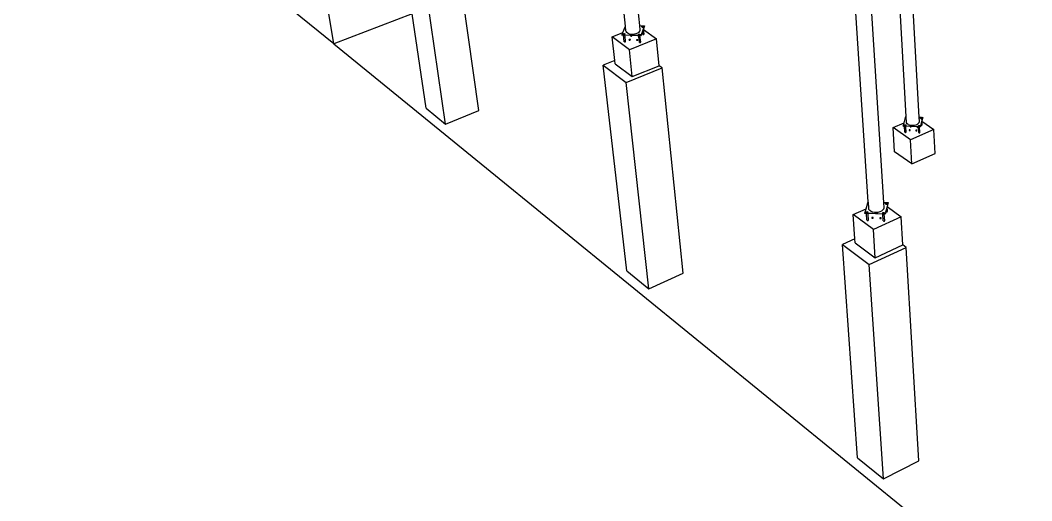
# Model space of a CAD drawing. Header units: inches. Extents: x -1925 to 2960, y -1726 to 1726.
# Drawn here: x -1849 to -266, y -475 to 278 of the extents above; entities that cross this region are included whole.
import ezdxf

# ---------------------------------------------------------------- set-up
doc = ezdxf.new("R2010")
doc.units = ezdxf.units.IN
doc.header["$MEASUREMENT"] = 0

msp = doc.modelspace()

# ---------------------------------------------------------------- linework, layer by layer
for p, q in [((-1358.5, 240.4), (-1849.3, 640.1)), ((-1358.5, 240.4), (-1421.8, 624.1)), ((-521.9, -6.6), (-558.2, 548.1)), ((-497.8, -7.7), (-532.2, 543.5)), ((-462.7, 126.6), (-484.8, 513.9)), ((-442.4, 125.7), (-462.8, 500.1)), ((-1183.6, 115), (-1228.9, 425.7)), ((-879.7, 269.1), (-895.6, 418.4)), ((-901.9, 268.2), (-917.4, 410)), ((-1131.7, 136.1), (-1157, 317.8)), ((-1236, 287.4), (-1358.5, 240.4)), ((-1214, 139.7), (-1236, 287.4)), ((-923.1, 251.4), (-906, 258.3)), ((-907.5, 254.5), (-906.9, 255.9)), ((-907.5, 254.5), (-905.3, 255.4)), ((-904.9, 254.4), (-907.5, 254.5)), ((-907.5, 254.3), (-907.5, 254.5)), ((-905, 254.2), (-907.5, 254.3)), ((-906.9, 255.9), (-906, 258.3)), ((-906.3, 255.8), (-906.9, 255.9)), ((-905.7, 255.7), (-906.3, 255.8)), ((-906, 258.3), (-901.9, 268.2)), ((-905.3, 255.4), (-905.7, 255.7)), ((-905, 255.1), (-905.3, 255.4)), ((-905.1, 256.2), (-905, 256.3)), ((-905.1, 256), (-905.1, 256.2)), ((-905.1, 255.9), (-905.1, 256)), ((-905.1, 255.6), (-905.1, 256)), ((-905, 255.8), (-905.1, 255.9)), ((-905, 255.7), (-905.1, 255.6)), ((-905, 255.7), (-905.1, 255.6)), ((-905.1, 255.6), (-905.1, 255.6)), ((-905.1, 255.6), (-905, 255.6)), ((-905.1, 255.6), (-905.1, 255.4)), ((-905.1, 255.4), (-905.1, 255.6)), ((-905, 255.3), (-905.1, 255.4)), ((-905.1, 255.4), (-905.1, 255.3)), ((-905.1, 255.3), (-904.9, 255.2)), ((-905, 256.3), (-904.9, 256.4)), ((-904.8, 255.7), (-905, 255.8)), ((-905, 255.7), (-905, 255.7)), ((-905, 255.6), (-905, 255.7)), ((-905, 255.7), (-905, 255.7)), ((-904.9, 255.2), (-905, 255.3)), ((-904.9, 254.8), (-905, 255.1)), ((-903.9, 244), (-905, 254.2)), ((-904.9, 254.2), (-905, 254.2)), ((-904.9, 256.4), (-904.7, 256.5)), ((-904.9, 255.2), (-904.7, 255.1)), ((-904.9, 255.2), (-904.8, 255.1)), ((-904.9, 254.4), (-904.9, 254.8)), ((-904.9, 254.2), (-904.9, 254.4)), ((-880.9, 253.4), (-904.9, 254.4)), ((-902.9, 254.1), (-904.9, 254.2)), ((-904.6, 255.6), (-904.8, 255.7)), ((-904.8, 255.1), (-904.5, 255)), ((-904.7, 256.5), (-904.4, 256.6)), ((-904.7, 255.1), (-904.5, 255)), ((-904.3, 255.6), (-904.6, 255.6)), ((-904.5, 255), (-904.3, 255)), ((-904.3, 255), (-904.5, 255)), ((-904.4, 256.6), (-904.2, 256.6)), ((-904.1, 255.6), (-904.3, 255.6)), ((-904.3, 255), (-904, 255)), ((-904.3, 255), (-904, 255)), ((-904.3, 255), (-904, 255)), ((-904.2, 256.6), (-903.9, 256.6)), ((-903.8, 255.6), (-904.1, 255.6)), ((-904, 255), (-903.8, 255.1)), ((-904, 255), (-903.7, 255)), ((-904, 255), (-903.7, 255)), ((-903.9, 256.6), (-903.7, 256.6)), ((-903.6, 255.7), (-903.8, 255.6)), ((-903.8, 255.1), (-903.5, 255.1)), ((-903.7, 256.6), (-903.4, 256.6)), ((-903.7, 255), (-903.5, 255.1)), ((-903.7, 255), (-903.5, 255.1)), ((-903.4, 255.8), (-903.6, 255.7)), ((-903.3, 255.5), (-903.6, 255.5)), ((-903.4, 255.8), (-903.5, 255.7)), ((-903.5, 255.1), (-903.3, 255.2)), ((-903.3, 255.2), (-903.5, 255.1)), ((-903.5, 255.1), (-903.3, 255.2)), ((-903.4, 256.6), (-903.3, 256.5)), ((-903.2, 255.9), (-903.4, 255.8)), ((-903.3, 256.5), (-903.2, 256.3)), ((-903.3, 255.2), (-903.2, 255.4)), ((-903.3, 255.2), (-903.1, 255.3)), ((-903.3, 255.2), (-903.1, 255.3)), ((-903.2, 256.3), (-903.1, 256.2)), ((-903.1, 256.1), (-903.2, 255.9)), ((-903.1, 255.6), (-903.1, 256.2)), ((-903.1, 256.2), (-903.1, 256.1)), ((-903.1, 255.8), (-903.1, 255.8)), ((-903.1, 255.8), (-903.1, 255.6)), ((-903, 255.6), (-903.1, 255.8)), ((-903.1, 255.8), (-903.1, 255.8)), ((-903.1, 255.6), (-903.1, 255.5)), ((-903.1, 255.3), (-903, 255.5)), ((-903.1, 255.5), (-903, 255.5)), ((-903.1, 255.5), (-903, 255.5)), ((-903.1, 255.3), (-903.1, 255.5)), ((-903, 255.5), (-903, 255.6)), ((-903, 255.5), (-903, 255.5)), ((-902.8, 252.8), (-902.9, 254.1)), ((-881.9, 253.2), (-902.9, 254.1)), ((-901.2, 261.2), (-901.9, 268.2)), ((-901, 259.7), (-901.2, 261.2)), ((-900.1, 258.4), (-901, 259.7)), ((-898.5, 257.2), (-900.1, 258.4)), ((-898.5, 257.2), (-896.3, 256.4)), ((-896.3, 256.4), (-893.7, 255.9)), ((-893.9, 253.4), (-894, 253.3)), ((-893.7, 253.6), (-893.9, 253.4)), ((-893.7, 255.9), (-890.8, 255.8)), ((-893.5, 253.7), (-893.7, 253.6)), ((-893.5, 253.7), (-893.5, 253.7)), ((-892, 253.5), (-892.1, 253.6)), ((-892.1, 253.6), (-892.1, 253.6)), ((-891.9, 253.3), (-892, 253.5)), ((-891.9, 253.2), (-891.9, 253.3)), ((-890.8, 255.8), (-887.9, 256.1)), ((-887.9, 256.1), (-885.1, 256.7)), ((-885.1, 256.7), (-882.7, 257.7)), ((-882.7, 257.7), (-880.8, 259)), ((-881.5, 255.2), (-881.4, 255.4)), ((-881.5, 255.1), (-881.5, 255.2)), ((-881.5, 255), (-881.5, 255.1)), ((-881.5, 254.5), (-881.5, 255.1)), ((-881.4, 254.9), (-881.5, 255)), ((-881.5, 254.7), (-881.4, 254.8)), ((-881.4, 254.8), (-881.5, 254.7)), ((-881.5, 254.7), (-881.5, 254.5)), ((-881.5, 254.5), (-881.5, 254.7)), ((-881.5, 254.5), (-881.5, 254.4)), ((-881.4, 254.4), (-881.5, 254.5)), ((-881.5, 254.4), (-881.4, 254.3)), ((-881.4, 255.4), (-881.3, 255.5)), ((-881.2, 254.8), (-881.4, 254.9)), ((-881.4, 254.8), (-881.4, 254.8)), ((-881.3, 254.3), (-881.4, 254.4)), ((-881.4, 254.3), (-881.2, 254.2)), ((-881.3, 255.5), (-881.1, 255.6)), ((-881.3, 254.3), (-881.1, 254.2)), ((-881, 254.7), (-881.2, 254.8)), ((-881.2, 254.2), (-881, 254.1)), ((-881.1, 255.6), (-880.8, 255.7)), ((-880.9, 254.1), (-881.1, 254.2)), ((-880.7, 254.7), (-881, 254.7)), ((-881, 254.1), (-880.7, 254.1)), ((-880.9, 254.1), (-880.7, 254.1)), ((-880.6, 253.8), (-880.9, 253.4)), ((-880.8, 253.1), (-880.9, 253.4)), ((-878.3, 253.3), (-880.9, 253.4)), ((-880.8, 259), (-879.5, 260.4)), ((-880.8, 255.7), (-880.6, 255.7)), ((-880.5, 254.7), (-880.7, 254.7)), ((-880.7, 254.1), (-880.7, 254.1)), ((-880.7, 254.1), (-880.4, 254.1)), ((-880.7, 254.1), (-880.4, 254.1)), ((-880.6, 255.7), (-880.3, 255.7)), ((-880.2, 254.1), (-880.6, 253.8)), ((-880.2, 254.7), (-880.5, 254.7)), ((-880.4, 254.1), (-880.2, 254.1)), ((-880.4, 254.1), (-880.1, 254.1)), ((-880.3, 255.7), (-880.1, 255.7)), ((-880, 254.8), (-880.2, 254.7)), ((-880.2, 254.1), (-879.9, 254.2)), ((-880.2, 254.1), (-880.2, 254.1)), ((-880.2, 254.1), (-880.2, 254.1)), ((-880.1, 255.7), (-879.9, 255.6)), ((-880.1, 254.1), (-879.9, 254.2)), ((-879.8, 254.9), (-880, 254.8)), ((-879.6, 254.6), (-880, 254.6)), ((-879.9, 255.6), (-879.7, 255.5)), ((-879.6, 255), (-879.9, 254.8)), ((-879.7, 254.4), (-879.9, 254.3)), ((-879.7, 254.3), (-879.9, 254.2)), ((-879.9, 254.2), (-879.7, 254.3)), ((-879.7, 255), (-879.8, 254.9)), ((-879.7, 269.1), (-874.7, 268.9)), ((-878.9, 262), (-879.7, 269.1)), ((-879.7, 255.5), (-879.6, 255.4)), ((-879.7, 255), (-879.6, 255)), ((-879.6, 255), (-879.7, 255)), ((-879.6, 255), (-879.7, 255)), ((-879.6, 254.4), (-879.7, 254.4)), ((-879.7, 254.3), (-879.6, 254.4)), ((-879.7, 254.3), (-879.6, 254.4)), ((-879.7, 254.3), (-879.7, 254.4)), ((-879.7, 254.3), (-879.5, 254.4)), ((-879.7, 254.3), (-879.7, 254.3)), ((-878.3, 253.3), (-879.7, 254.3)), ((-879.7, 254.3), (-879.7, 254.3)), ((-879.7, 254.3), (-879.7, 254.3)), ((-879.7, 254.3), (-879.7, 254.3)), ((-879.6, 255.4), (-879.5, 255.3)), ((-879.5, 255.2), (-879.6, 255)), ((-879.6, 255), (-879.6, 255)), ((-879.6, 255), (-879.6, 255)), ((-879.1, 254.6), (-879.6, 254.4)), ((-879.6, 254.4), (-879.5, 254.5)), ((-879.6, 254.4), (-879.6, 254.4)), ((-879.6, 254.4), (-879.6, 254.4)), ((-879.5, 260.4), (-878.9, 262)), ((-879.5, 255.3), (-879.5, 255.2)), ((-879.5, 254.8), (-879.5, 255.3)), ((-879.5, 254.9), (-879.5, 254.9)), ((-879.5, 254.9), (-879.5, 254.8)), ((-879.5, 254.9), (-879.5, 254.9)), ((-879.4, 254.7), (-879.5, 254.9)), ((-879.5, 254.9), (-879.5, 254.9)), ((-879.5, 254.8), (-879.5, 254.7)), ((-879.5, 254.8), (-879.5, 254.8)), ((-879.4, 254.7), (-879.5, 254.8)), ((-879.5, 254.7), (-879.5, 254.8)), ((-879.5, 254.6), (-879.4, 254.7)), ((-879.5, 254.7), (-879.5, 254.6)), ((-879.5, 254.5), (-879.5, 254.6)), ((-879.5, 254.6), (-879.4, 254.6)), ((-879.5, 254.4), (-879.5, 254.6)), ((-879.5, 254.6), (-879.5, 254.6)), ((-879.4, 254.6), (-879.4, 254.7)), ((-878.4, 254.7), (-879.1, 254.6)), ((-877.7, 254.7), (-878.4, 254.7)), ((-877.7, 254.7), (-878.3, 253.3)), ((-877.7, 254.4), (-878.3, 253)), ((-878.3, 253), (-878.3, 253.3)), ((-872.6, 267.5), (-877.7, 254.7)), ((-875.5, 260), (-877.7, 254.4)), ((-877.7, 254.4), (-877.7, 254.7)), ((-876.2, 267.8), (-876.1, 267.9)), ((-876.2, 267.6), (-876.2, 267.8)), ((-876.2, 267.1), (-876.2, 267.6)), ((-876.2, 267.5), (-876.2, 267.6)), ((-876.1, 267.4), (-876.2, 267.5)), ((-876.2, 267.1), (-876.2, 267.2)), ((-876.1, 266.9), (-876.2, 267.1)), ((-876.1, 267.9), (-876, 268)), ((-876.1, 267.3), (-876, 267.4)), ((-876, 267.4), (-876.1, 267.4)), ((-876, 267.4), (-876.1, 267.4)), ((-876.1, 267.3), (-876.1, 267.3)), ((-876, 266.8), (-876.1, 266.9)), ((-876, 268), (-875.8, 268.1)), ((-875.9, 267.3), (-876, 267.4)), ((-876, 267.4), (-876, 267.4)), ((-875.8, 266.7), (-876, 266.8)), ((-875.7, 267.3), (-875.9, 267.3)), ((-875.8, 268.1), (-875.5, 268.2)), ((-875.8, 266.7), (-875.6, 266.7)), ((-875.4, 267.2), (-875.7, 267.3)), ((-875.6, 266.7), (-875.4, 266.6)), ((-875.5, 268.2), (-875.3, 268.3)), ((-873.8, 264.2), (-875.5, 260)), ((-875, 255.7), (-875.5, 260)), ((-875.2, 267.2), (-875.4, 267.2)), ((-875.4, 266.6), (-875.1, 266.6)), ((-875.4, 266.6), (-875.1, 266.6)), ((-875.3, 268.3), (-875, 268.3)), ((-874.9, 267.3), (-875.2, 267.2)), ((-874.9, 267.3), (-875.2, 267.2)), ((-875.1, 266.6), (-874.8, 266.7)), ((-874.9, 266.7), (-875.1, 266.6)), ((-875, 268.3), (-874.8, 268.2)), ((-875, 255.8), (-875, 255.7)), ((-875, 255.7), (-875, 255.5)), ((-874.8, 255.4), (-875, 255.5)), ((-874.7, 267.3), (-874.9, 267.3)), ((-874.9, 266.7), (-874.6, 266.8)), ((-874.8, 268.2), (-874.6, 268.2)), ((-874.8, 266.7), (-874.6, 266.7)), ((-874.8, 255.4), (-874.7, 255.3)), ((-874.7, 268.9), (-874.7, 268.6)), ((-874.7, 268.9), (-872.1, 268.8)), ((-874.7, 268.6), (-874.6, 268.2)), ((-874.5, 267.4), (-874.7, 267.3)), ((-874.7, 255.3), (-874.4, 255.3)), ((-874.6, 268.2), (-874.5, 268.1)), ((-874.6, 268.2), (-874.5, 268.1)), ((-874.5, 267.4), (-874.6, 267.4)), ((-874.6, 266.7), (-874.4, 266.9)), ((-874.4, 266.9), (-874.6, 266.8)), ((-874.5, 268.1), (-874.4, 268.1)), ((-874.3, 267.6), (-874.5, 267.4)), ((-874.4, 268.1), (-874.3, 268)), ((-874.4, 266.9), (-874.3, 267)), ((-874.4, 266.9), (-874.2, 267)), ((-874.4, 255.3), (-874.2, 255.2)), ((-874.3, 268), (-872.1, 268.8)), ((-874.3, 268), (-874.3, 267.9)), ((-874.3, 267.9), (-873.8, 267.7)), ((-874.3, 267.9), (-874.2, 267.8)), ((-874.2, 267.7), (-874.3, 267.6)), ((-874.3, 267.5), (-874.3, 267.5)), ((-874.3, 267.5), (-874.3, 267.5)), ((-874.2, 267.4), (-874.3, 267.5)), ((-874.3, 267.5), (-874.2, 267.4)), ((-874.3, 267.5), (-874.3, 267.5)), ((-874.3, 267.5), (-874.3, 267.5)), ((-874.2, 267.1), (-874.3, 267)), ((-874.2, 267.8), (-874.2, 267.7)), ((-874.2, 267.4), (-874.2, 267.8)), ((-874.1, 267.3), (-874.2, 267.4)), ((-874.2, 267.4), (-874.2, 267.3)), ((-874.2, 267.3), (-874.2, 267.4)), ((-874.2, 267.1), (-874.1, 267.3)), ((-874.2, 267.3), (-874.2, 267.1)), ((-874.2, 267), (-874.2, 267.1)), ((-874.2, 255.2), (-873.9, 255.2)), ((-873.9, 255.2), (-873.6, 255.3)), ((-873.8, 267.7), (-873.3, 267.5)), ((-872.6, 267.2), (-873.8, 264.2)), ((-873.7, 263), (-873.8, 264.2)), ((-873.7, 263), (-853.7, 248.5)), ((-872.9, 255.9), (-873.7, 263)), ((-873.6, 255.3), (-873.4, 255.4)), ((-873.4, 255.4), (-873.2, 255.5)), ((-873.3, 267.5), (-872.6, 267.5)), ((-873.2, 255.5), (-873, 255.6)), ((-873, 255.6), (-872.9, 255.7)), ((-872.9, 255.7), (-872.9, 255.9)), ((-872.1, 268.5), (-872.6, 267.2)), ((-872.2, 268.5), (-872.6, 267.5)), ((-872.6, 267.2), (-872.6, 267.5)), ((-872.1, 268.8), (-872.2, 268.5)), ((-872.2, 268.5), (-872.1, 268.5)), ((-872.1, 268.5), (-872.1, 268.8)), ((-1358.5, 240.4), (1056, -1726)), ((-895.9, 231.4), (-923.1, 251.4)), ((-918.9, 214.3), (-923.1, 251.4)), ((-903.8, 243.9), (-903.9, 244)), ((-903.7, 243.7), (-903.8, 243.9)), ((-903.7, 243.7), (-903.5, 243.7)), ((-903.5, 243.7), (-903.3, 243.6)), ((-903.3, 243.6), (-903, 243.6)), ((-903, 243.6), (-902.8, 243.6)), ((-902.7, 252.7), (-902.8, 252.8)), ((-902.8, 252.8), (-902.8, 252.8)), ((-902.7, 252.5), (-902.8, 252.8)), ((-902.8, 243.6), (-902.5, 243.6)), ((-901.8, 244.2), (-902.7, 252.7)), ((-902.7, 252.5), (-902.7, 252.7)), ((-902.5, 243.6), (-902.3, 243.7)), ((-902.3, 243.7), (-902, 243.8)), ((-902, 243.8), (-901.9, 243.9)), ((-901.9, 243.9), (-901.8, 244.1)), ((-901.8, 244.1), (-901.8, 244.2)), ((-896.4, 247.3), (-896.5, 247.1)), ((-896.5, 247.1), (-896.5, 247)), ((-896.5, 247), (-896.4, 246.9)), ((-896.2, 247.4), (-896.4, 247.3)), ((-896.4, 246.9), (-896.3, 246.7)), ((-896.3, 246.7), (-896.1, 246.6)), ((-896, 247.5), (-896.2, 247.4)), ((-896.1, 246.6), (-895.9, 246.6)), ((-895.8, 247.6), (-896, 247.5)), ((-853.7, 248.5), (-895.9, 231.4)), ((-895.9, 246.6), (-895.7, 246.5)), ((-895.5, 247.6), (-895.8, 247.6)), ((-895.7, 246.5), (-895.4, 246.6)), ((-895.2, 247.6), (-895.5, 247.6)), ((-895.4, 247.1), (-894.6, 247.4)), ((-895.4, 246.6), (-895.1, 246.6)), ((-895, 247.6), (-895.2, 247.6)), ((-895.1, 246.6), (-894.9, 246.7)), ((-894.7, 247.5), (-895, 247.6)), ((-894.9, 246.7), (-894.7, 246.8)), ((-894.6, 247.4), (-894.7, 247.5)), ((-894.7, 246.8), (-894.5, 246.9)), ((-894.4, 247.3), (-894.6, 247.4)), ((-894.5, 246.9), (-894.4, 247)), ((-894.4, 247.2), (-894.4, 247.3)), ((-894.4, 247), (-894.4, 247.2)), ((-894, 253.3), (-894, 253.1)), ((-894, 253.1), (-893.9, 253)), ((-893.9, 253), (-893.8, 252.9)), ((-893.8, 252.9), (-893.6, 252.8)), ((-893.6, 252.8), (-893.4, 252.7)), ((-893.4, 252.7), (-893.2, 252.7)), ((-893.2, 252.7), (-892.9, 252.7)), ((-892.9, 253.2), (-892.4, 252.8)), ((-892.9, 252.7), (-892.6, 252.8)), ((-892.6, 252.8), (-892.4, 252.8)), ((-892.4, 252.8), (-892.2, 252.9)), ((-892.2, 252.9), (-892, 253.1)), ((-892, 253.1), (-891.9, 253.2)), ((-884.8, 246.8), (-884.9, 246.6)), ((-884.9, 246.6), (-884.9, 246.5)), ((-884.9, 246.5), (-884.9, 246.4)), ((-884.9, 246.4), (-884.8, 246.2)), ((-884.6, 246.9), (-884.8, 246.8)), ((-884.8, 246.2), (-884.6, 246.2)), ((-884.4, 247), (-884.6, 246.9)), ((-884.6, 246.2), (-884.3, 246.1)), ((-884.2, 247.1), (-884.4, 247)), ((-884.4, 247), (-883.9, 246.6)), ((-884.3, 246.1), (-884.1, 246.1)), ((-883.9, 247.1), (-884.2, 247.1)), ((-884.1, 246.1), (-883.8, 246.1)), ((-883.7, 247.1), (-883.9, 247.1)), ((-883.8, 246.1), (-883.6, 246.1)), ((-883.4, 247.1), (-883.7, 247.1)), ((-883.6, 246.1), (-883.3, 246.2)), ((-883.2, 247.1), (-883.4, 247.1)), ((-883.3, 246.2), (-883.1, 246.3)), ((-883, 247), (-883.2, 247.1)), ((-883.1, 246.3), (-882.9, 246.4)), ((-882.9, 246.8), (-883, 247)), ((-882.8, 246.7), (-882.9, 246.8)), ((-882.9, 246.6), (-882.8, 246.7)), ((-882.9, 246.4), (-882.9, 246.6)), ((-882.3, 252.9), (-882.4, 252.8)), ((-882.4, 252.8), (-882.4, 252.7)), ((-882.4, 252.7), (-882.4, 252.5)), ((-882.4, 252.5), (-882.3, 252.4)), ((-882.2, 253.1), (-882.3, 252.9)), ((-882.3, 252.4), (-881.4, 252.8)), ((-882.3, 252.4), (-882.1, 252.3)), ((-882, 253.2), (-882.2, 253.1)), ((-882.1, 252.3), (-881.9, 252.2)), ((-881.9, 253.2), (-882, 253.2)), ((-881.4, 253.2), (-881.9, 253.2)), ((-881.9, 252.2), (-881.6, 252.2)), ((-881.6, 252.2), (-881.3, 252.2)), ((-881.3, 252.2), (-881.4, 253.2)), ((-880.8, 253.1), (-881.4, 253.2)), ((-881.3, 252.2), (-881.3, 252.2)), ((-880.3, 243.1), (-881.3, 252.2)), ((-879.3, 253.1), (-880.8, 253.1)), ((-880.3, 243), (-880.3, 243.1)), ((-880.1, 242.9), (-880.3, 243)), ((-880.1, 242.9), (-880, 242.8)), ((-880, 242.8), (-879.7, 242.7)), ((-879.7, 242.7), (-879.5, 242.7)), ((-879.5, 242.7), (-879.2, 242.7)), ((-878.2, 243.3), (-879.3, 253.1)), ((-878.3, 253), (-879.3, 253.1)), ((-879.2, 242.7), (-878.9, 242.7)), ((-878.9, 242.7), (-878.7, 242.8)), ((-878.7, 242.8), (-878.6, 242.9)), ((-878.6, 242.9), (-878.5, 242.9)), ((-878.5, 242.9), (-878.3, 243)), ((-878.3, 243), (-878.2, 243.2)), ((-878.2, 243.2), (-878.2, 243.3)), ((-849.4, 206.4), (-853.7, 248.5)), ((-891.3, 189.2), (-895.9, 231.4)), ((-918.9, 214.3), (-936.9, 207)), ((-936.9, 207), (-900.8, 180)), ((-900.1, -114.7), (-936.9, 207)), ((-918.4, 209.3), (-918.9, 214.3)), ((-918.4, 209.3), (-891.3, 189.2)), ((-891.3, 189.2), (-849.4, 206.4)), ((-844.8, 203), (-849.4, 206.4)), ((-900.8, 180), (-844.8, 203)), ((-811.6, -118.8), (-844.8, 203)), ((-865.2, -143), (-900.8, 180)), ((-1214, 139.7), (-1183.6, 115)), ((-1183.6, 115), (-1131.7, 136.1)), ((-483, 109.4), (-465.9, 117)), ((-467.3, 111.9), (-466.9, 113.2)), ((-467.3, 111.9), (-465.4, 112.7)), ((-464.9, 111.8), (-467.3, 111.9)), ((-467.3, 111.6), (-467.3, 111.9)), ((-465.1, 111.5), (-467.3, 111.6)), ((-466.9, 113.2), (-465.9, 117)), ((-466.3, 113.1), (-466.9, 113.2)), ((-465.8, 112.9), (-466.3, 113.1)), ((-465.9, 117), (-463.6, 125.3)), ((-465.4, 112.7), (-465.8, 112.9)), ((-465.1, 112.4), (-465.4, 112.7)), ((-465.2, 113.4), (-465.1, 113.5)), ((-465.2, 113.2), (-465.2, 113.4)), ((-465.1, 113.1), (-465.2, 113.2)), ((-465.2, 112.9), (-465.2, 113.2)), ((-465.2, 112.8), (-465.1, 113)), ((-465.1, 113), (-465.2, 112.9)), ((-465.1, 112.9), (-465.2, 112.9)), ((-465.2, 112.9), (-465.2, 112.8)), ((-465.2, 112.7), (-465.2, 112.9)), ((-465.2, 112.9), (-465.2, 112.8)), ((-465.2, 112.7), (-465.2, 112.8)), ((-465.2, 112.8), (-465.2, 112.7)), ((-465.2, 112.7), (-465.1, 112.6)), ((-465.1, 112.6), (-465.2, 112.7)), ((-465.1, 113.5), (-465, 113.6)), ((-465.1, 113), (-465.1, 113.1)), ((-465.1, 113), (-465.1, 112.9)), ((-465.1, 113), (-465, 113)), ((-465, 113), (-465.1, 113)), ((-465.1, 113), (-465.1, 113)), ((-465.1, 112.6), (-465, 112.4)), ((-465, 112.5), (-465.1, 112.6)), ((-464.9, 112.1), (-465.1, 112.4)), ((-464.6, 102.4), (-465.1, 111.5)), ((-464.9, 111.5), (-465.1, 111.5)), ((-465, 113.6), (-464.8, 113.7)), ((-464.9, 112.9), (-465, 113)), ((-465, 113), (-465, 113)), ((-465, 112.5), (-464.8, 112.4)), ((-465, 112.4), (-464.9, 112.3)), ((-464.7, 112.8), (-464.9, 112.9)), ((-464.9, 112.3), (-464.6, 112.3)), ((-464.9, 111.8), (-464.9, 112.1)), ((-464.9, 111.5), (-464.9, 111.8)), ((-442.8, 110.8), (-464.9, 111.8)), ((-463.2, 111.4), (-464.9, 111.5)), ((-464.8, 113.7), (-464.6, 113.8)), ((-464.8, 112.4), (-464.6, 112.3)), ((-464.4, 112.8), (-464.7, 112.8)), ((-464.6, 113.8), (-464.4, 113.8)), ((-464.6, 112.3), (-464.4, 112.3)), ((-464.6, 112.3), (-464.4, 112.3)), ((-464.4, 113.8), (-464.1, 113.8)), ((-464.2, 112.8), (-464.4, 112.8)), ((-464.4, 112.3), (-464.2, 112.3)), ((-464.4, 112.3), (-464.2, 112.3)), ((-464.4, 112.3), (-464.1, 112.3)), ((-463.9, 112.9), (-464.2, 112.8)), ((-464.2, 112.3), (-463.9, 112.3)), ((-464.2, 112.3), (-463.9, 112.3)), ((-464.1, 113.8), (-463.9, 113.8)), ((-464.1, 112.3), (-463.9, 112.3)), ((-463.9, 113.8), (-463.7, 113.7)), ((-463.7, 112.9), (-463.9, 112.9)), ((-463.9, 112.3), (-463.7, 112.4)), ((-463.9, 112.3), (-463.7, 112.4)), ((-463.9, 112.3), (-463.7, 112.4)), ((-463.7, 113.7), (-463.5, 113.6)), ((-463.6, 113), (-463.7, 112.9)), ((-463.6, 112.7), (-463.7, 112.8)), ((-463.7, 112.4), (-463.5, 112.5)), ((-463.5, 112.5), (-463.7, 112.4)), ((-463.7, 112.4), (-463.5, 112.5)), ((-463.6, 125.3), (-463.3, 126.6)), ((-463.6, 125.3), (-463, 125.3)), ((-463.4, 113.2), (-463.6, 113)), ((-463.5, 113.6), (-463.4, 113.5)), ((-463.5, 112.5), (-463.4, 112.6)), ((-463.5, 112.5), (-463.4, 112.6)), ((-463.5, 112.5), (-463.4, 112.6)), ((-463.4, 113.5), (-463.4, 113.4)), ((-463.3, 112.9), (-463.4, 113.4)), ((-463.4, 113.4), (-463.4, 113.3)), ((-463.4, 113.3), (-463.4, 113.2)), ((-463.4, 113), (-463.4, 113.1)), ((-463.4, 113), (-463.4, 113)), ((-463.4, 113), (-463.3, 112.9)), ((-463.3, 112.9), (-463.4, 113)), ((-463.3, 112.8), (-463.4, 112.7)), ((-463.4, 112.7), (-463.4, 112.7)), ((-463.4, 112.7), (-463.4, 112.6)), ((-463.4, 112.6), (-463.3, 112.7)), ((-463.4, 112.7), (-463.3, 112.7)), ((-463.4, 112.6), (-463.3, 112.7)), ((-463.3, 126.6), (-462.7, 126.6)), ((-463.3, 126.6), (-462.7, 126.2)), ((-463.3, 112.9), (-463.3, 112.8)), ((-463.3, 112.8), (-463.3, 112.9)), ((-463.3, 112.7), (-463.3, 112.8)), ((-463.3, 112.7), (-463.3, 112.7)), ((-463.2, 110.3), (-463.2, 111.4)), ((-446, 110.7), (-463.2, 111.4)), ((-463, 125.3), (-462.7, 125.4)), ((-462.7, 125.4), (-462.7, 126.6)), ((-462.3, 118.2), (-462.7, 125.4)), ((-461.9, 116.8), (-462.3, 118.2)), ((-460.9, 115.5), (-461.9, 116.8)), ((-459.3, 114.4), (-460.9, 115.5)), ((-459.3, 114.4), (-457.2, 113.6)), ((-457.2, 113.6), (-454.8, 113.1)), ((-456.6, 111.1), (-456.6, 111)), ((-456.6, 111.1), (-456.6, 111.1)), ((-456.6, 111), (-456.5, 110.9)), ((-456.5, 110.9), (-456.3, 110.8)), ((-455.5, 111.1), (-455.1, 110.8)), ((-455.3, 110.8), (-455.1, 110.8)), ((-455.1, 110.8), (-454.9, 110.9)), ((-454.9, 110.9), (-454.8, 111)), ((-454.8, 113.1), (-452.2, 113)), ((-454.8, 111), (-454.8, 111.1)), ((-452.2, 113), (-449.5, 113.3)), ((-449.5, 113.3), (-447.1, 113.9)), ((-447.1, 113.9), (-445, 114.9)), ((-445, 114.9), (-443.4, 116.1)), ((-443.5, 112.5), (-443.4, 112.6)), ((-443.5, 112.4), (-443.5, 112.5)), ((-443.5, 112.2), (-443.5, 112.4)), ((-443.5, 111.8), (-443.5, 112.4)), ((-443.4, 112.1), (-443.5, 112.2)), ((-443.5, 112), (-443.4, 112.1)), ((-443.4, 112.1), (-443.5, 112)), ((-443.5, 112), (-443.5, 111.8)), ((-443.5, 111.8), (-443.5, 112)), ((-443.5, 111.8), (-443.5, 111.7)), ((-443.4, 111.7), (-443.5, 111.8)), ((-443.5, 111.7), (-443.3, 111.6)), ((-443.4, 116.1), (-442.3, 117.5)), ((-443.4, 112.6), (-443.3, 112.7)), ((-443.4, 112.2), (-443.4, 112.1)), ((-443.4, 112.1), (-443.4, 112.1)), ((-443.3, 112.1), (-443.4, 112.1)), ((-443.3, 111.6), (-443.4, 111.7)), ((-443.3, 112.7), (-443.2, 112.8)), ((-443.2, 112), (-443.3, 112.1)), ((-443.3, 111.6), (-443.1, 111.5)), ((-443.3, 111.6), (-443.2, 111.5)), ((-443.2, 112.8), (-442.9, 112.9)), ((-443, 112), (-443.2, 112)), ((-443.2, 111.5), (-443, 111.4)), ((-442.9, 111.4), (-443.1, 111.5)), ((-442.7, 112), (-443, 112)), ((-443, 111.4), (-442.7, 111.4)), ((-442.9, 112.9), (-442.7, 112.9)), ((-442.9, 111.4), (-442.7, 111.4)), ((-442.6, 111.1), (-442.8, 110.8)), ((-442.7, 112.9), (-442.5, 113)), ((-442.5, 112), (-442.7, 112)), ((-442.7, 111.4), (-442.6, 111.9)), ((-442.5, 111.4), (-442.7, 111.4)), ((-442.7, 111.4), (-442.7, 111.4)), ((-442.7, 111.4), (-442.5, 111.4)), ((-442.5, 112), (-442.6, 111.9)), ((-442.5, 111.9), (-442.6, 111.9)), ((-442.3, 111.4), (-442.6, 111.1)), ((-442.5, 113), (-442.2, 112.9)), ((-442.3, 112), (-442.5, 112)), ((-442.3, 111.5), (-442.5, 111.4)), ((-442.5, 111.4), (-442.2, 111.5)), ((-442.4, 125.7), (-438.9, 125.5)), ((-442, 118.9), (-442.4, 125.7)), ((-442.3, 117.5), (-442, 118.9)), ((-442.1, 112.1), (-442.3, 112)), ((-442, 111.9), (-442.3, 111.9)), ((-442.3, 111.5), (-442.2, 111.5)), ((-442.3, 111.5), (-442.3, 111.4)), ((-442.2, 112.9), (-442, 112.9)), ((-442, 111.6), (-442.2, 111.5)), ((-442.2, 111.5), (-442, 111.5)), ((-442.2, 111.5), (-442, 111.5)), ((-442.1, 112.1), (-442, 112.1)), ((-442, 112.9), (-441.9, 112.8)), ((-441.9, 112.2), (-442, 112.1)), ((-442, 111.5), (-441.9, 111.6)), ((-442, 111.5), (-441.8, 111.6)), ((-441.9, 112.8), (-441.8, 112.7)), ((-441.8, 112.3), (-441.9, 112.2)), ((-441.9, 111.6), (-441.8, 111.6)), ((-441.8, 112.7), (-441.7, 112.5)), ((-441.7, 112.4), (-441.8, 112.3)), ((-441.7, 112.2), (-441.8, 112.2)), ((-441.8, 112.2), (-441.7, 112.1)), ((-441.7, 112.2), (-441.8, 112.2)), ((-441.3, 111.9), (-441.8, 111.7)), ((-441.8, 111.7), (-441.7, 111.8)), ((-441.8, 111.7), (-441.7, 111.8)), ((-441.8, 111.7), (-441.8, 111.7)), ((-441.8, 111.6), (-441.8, 111.7)), ((-441.8, 111.7), (-441.8, 111.7)), ((-441.8, 111.6), (-441.8, 111.7)), ((-441.8, 111.6), (-441.7, 111.7)), ((-440.4, 110.7), (-441.8, 111.6)), ((-441.8, 111.6), (-441.8, 111.6)), ((-441.7, 112.5), (-441.7, 112.4)), ((-441.7, 112.1), (-441.7, 112.5)), ((-441.7, 112.2), (-441.7, 112.1)), ((-441.7, 112.1), (-441.7, 112.2)), ((-441.7, 112.1), (-441.7, 112)), ((-441.6, 112), (-441.7, 112.1)), ((-441.7, 112), (-441.7, 112.1)), ((-441.6, 112), (-441.7, 112.1)), ((-441.7, 112), (-441.7, 111.9)), ((-441.7, 111.8), (-441.6, 111.9)), ((-441.7, 111.9), (-441.7, 111.8)), ((-441.7, 111.9), (-441.7, 111.9)), ((-441.7, 111.9), (-441.7, 111.9)), ((-441.7, 111.7), (-441.6, 111.9)), ((-441.6, 111.9), (-441.6, 112)), ((-441.6, 111.9), (-441.6, 112)), ((-441.6, 111.9), (-441.6, 111.9)), ((-441.6, 111.9), (-441.6, 111.9)), ((-440.7, 112), (-441.3, 111.9)), ((-440.1, 112), (-440.7, 112)), ((-440.1, 112), (-440.4, 110.7)), ((-440.1, 111.7), (-440.4, 110.4)), ((-440.1, 124.4), (-440, 124.6)), ((-440.1, 124.3), (-440.1, 124.4)), ((-440, 124.2), (-440.1, 124.3)), ((-440.1, 123.9), (-440.1, 124.3)), ((-436.9, 124.1), (-440.1, 112)), ((-440.1, 123.9), (-440, 124)), ((-440, 124), (-440.1, 123.9)), ((-440.1, 123.8), (-440.1, 123.9)), ((-440.1, 123.8), (-440.1, 123.9)), ((-440.1, 123.9), (-440.1, 123.9)), ((-440, 123.6), (-440.1, 123.8)), ((-439.6, 113.7), (-440.1, 111.7)), ((-440.1, 111.7), (-440.1, 112)), ((-440, 124.6), (-439.9, 124.7)), ((-440, 124.1), (-440, 124.2)), ((-440, 124), (-440, 124.1)), ((-440, 124.1), (-440, 124)), ((-439.9, 124.1), (-440, 124.1)), ((-440, 124.1), (-440, 124.1)), ((-439.9, 123.5), (-440, 123.6)), ((-439.9, 124.7), (-439.7, 124.8)), ((-439.8, 124), (-439.9, 124.1)), ((-439.9, 123.5), (-439.7, 123.4)), ((-439.6, 123.9), (-439.8, 124)), ((-439.7, 124.8), (-439.5, 124.8)), ((-439.7, 123.4), (-439.5, 123.4)), ((-439.3, 123.9), (-439.6, 123.9)), ((-438, 119.6), (-439.6, 113.7)), ((-439.5, 113.8), (-439.6, 113.7)), ((-439.6, 113.5), (-439.6, 113.7)), ((-439.6, 113.7), (-439.6, 113.5)), ((-439.6, 113.5), (-439.5, 113.4)), ((-439.5, 124.8), (-439.3, 124.9)), ((-439.3, 123.4), (-439.5, 123.4)), ((-439.4, 113.9), (-439.5, 113.8)), ((-439.5, 113.4), (-439.4, 113.3)), ((-439.2, 114), (-439.4, 113.9)), ((-439.4, 113.3), (-439.2, 113.2)), ((-439.3, 124.9), (-439.1, 124.9)), ((-439.1, 123.9), (-439.3, 123.9)), ((-439.3, 123.3), (-439.1, 123.4)), ((-439.1, 123.4), (-439.3, 123.4)), ((-439.1, 123.9), (-439.2, 123.9)), ((-439.2, 113.2), (-439, 113.1)), ((-439.1, 124.9), (-438.8, 124.9)), ((-438.9, 123.9), (-439.1, 123.9)), ((-439.1, 123.4), (-438.8, 123.4)), ((-438.8, 123.4), (-439.1, 123.4)), ((-439, 113.1), (-438.8, 113.1)), ((-438.9, 125.5), (-438.9, 125.2)), ((-438.9, 125.5), (-436.5, 125.4)), ((-438.9, 125.2), (-438.8, 124.9)), ((-438.7, 124), (-438.9, 123.9)), ((-438.8, 124.9), (-438.7, 124.8)), ((-438.8, 124.9), (-438.7, 124.8)), ((-438.8, 123.4), (-438.6, 123.5)), ((-438.8, 123.4), (-438.6, 123.5)), ((-438.8, 113.1), (-438.5, 113.1)), ((-438.7, 124.8), (-438.6, 124.8)), ((-438.5, 124.1), (-438.7, 124)), ((-438.6, 124.8), (-438.5, 124.7)), ((-438.6, 123.5), (-438.4, 123.6)), ((-438.5, 123.6), (-438.6, 123.5)), ((-438.5, 114.1), (-438.6, 114.1)), ((-438.5, 124.7), (-438.3, 124.6)), ((-438.4, 124.2), (-438.5, 124.1)), ((-438.5, 123.6), (-438.3, 123.7)), ((-438.3, 114.1), (-438.5, 114.1)), ((-438.5, 113.1), (-438.3, 113.2)), ((-438.4, 124.7), (-436.6, 125.5)), ((-438.3, 124.4), (-438.4, 124.2)), ((-438.3, 124.1), (-438.4, 124.1)), ((-438.4, 124.1), (-438.3, 124.1)), ((-438.4, 123.6), (-438.3, 123.7)), ((-438.3, 124.6), (-438.3, 124.5)), ((-438.3, 124.5), (-438, 124.4)), ((-438.3, 124.5), (-438.3, 124.4)), ((-438.3, 124.5), (-438.3, 124.5)), ((-438.3, 124), (-438.3, 124.5)), ((-438.3, 124.1), (-438.3, 124)), ((-438.3, 124), (-438.3, 124.1)), ((-438.3, 124), (-438.3, 123.8)), ((-438.2, 124), (-438.3, 124)), ((-438.3, 124), (-438.3, 124)), ((-438.3, 123.8), (-438.3, 123.7)), ((-438.3, 123.7), (-438.2, 123.8)), ((-438.3, 113.2), (-438.1, 113.2)), ((-438.2, 123.8), (-438.2, 124)), ((-438.1, 113.2), (-437.9, 113.3)), ((-438, 124.4), (-437.5, 124.2)), ((-436.9, 123.9), (-438, 119.7)), ((-438, 119.7), (-419.3, 106.7)), ((-438, 119.7), (-438, 119.6)), ((-437.7, 113.7), (-438, 119.6)), ((-437.9, 113.3), (-437.7, 113.5)), ((-437.7, 113.7), (-437.7, 113.7)), ((-437.7, 113.6), (-437.7, 113.7)), ((-437.7, 113.5), (-437.7, 113.6)), ((-437.5, 124.2), (-436.9, 124.1)), ((-436.5, 125.2), (-436.9, 123.9)), ((-436.6, 125.2), (-436.9, 124.1)), ((-436.9, 123.9), (-436.9, 124.1)), ((-436.5, 125.4), (-436.6, 125.2)), ((-436.6, 125.2), (-436.5, 125.2)), ((-436.5, 125.2), (-436.5, 125.4)), ((-480.8, 71.6), (-483, 109.4)), ((-455.9, 90.4), (-483, 109.4)), ((-464.6, 102.3), (-464.6, 102.4)), ((-464.6, 102.3), (-464.4, 102.2)), ((-464.4, 102.2), (-464.3, 102.1)), ((-464.3, 102.1), (-464.1, 102)), ((-464.1, 102), (-463.8, 102)), ((-463.8, 102), (-463.6, 102)), ((-463.6, 102), (-463.3, 102.1)), ((-463.3, 102.1), (-463.1, 102.1)), ((-463.2, 110.2), (-463.2, 110.3)), ((-463.2, 110.1), (-463.2, 110.3)), ((-462.7, 102.6), (-463.2, 110.2)), ((-463.2, 110.1), (-463.2, 110.2)), ((-463.1, 102.1), (-462.9, 102.2)), ((-462.9, 102.2), (-462.8, 102.3)), ((-462.8, 102.3), (-462.7, 102.5)), ((-462.7, 102.6), (-462.7, 102.6)), ((-462.7, 102.5), (-462.7, 102.6)), ((-458.1, 105.5), (-458.2, 105.4)), ((-458.2, 105.4), (-458.2, 105.3)), ((-458.2, 105.3), (-458.1, 105.1)), ((-458, 105.7), (-458.1, 105.5)), ((-458.1, 105.1), (-458, 105)), ((-457.8, 105.8), (-458, 105.7)), ((-458, 105), (-457.9, 104.9)), ((-457.9, 104.9), (-457.6, 104.9)), ((-457.6, 105.8), (-457.8, 105.8)), ((-457.4, 105.9), (-457.6, 105.8)), ((-457.6, 104.9), (-457.4, 104.8)), ((-457.1, 105.9), (-457.4, 105.9)), ((-457.4, 104.8), (-457.2, 104.9)), ((-457.3, 105.4), (-456.5, 105.7)), ((-457.2, 104.9), (-456.9, 104.9)), ((-456.9, 105.9), (-457.1, 105.9)), ((-456.7, 105.8), (-456.9, 105.9)), ((-456.9, 104.9), (-456.7, 105)), ((-456.5, 105.7), (-456.7, 105.8)), ((-456.7, 105), (-456.5, 105.1)), ((-456.4, 105.6), (-456.5, 105.7)), ((-456.5, 105.1), (-456.4, 105.2)), ((-456.3, 105.5), (-456.4, 105.6)), ((-456.4, 105.2), (-456.3, 105.3)), ((-456.3, 110.8), (-456.1, 110.7)), ((-456.3, 105.3), (-456.3, 105.5)), ((-456.1, 110.7), (-455.8, 110.7)), ((-419.3, 106.7), (-455.9, 90.4)), ((-455.8, 110.7), (-455.6, 110.7)), ((-455.6, 110.7), (-455.3, 110.8)), ((-447.5, 105.1), (-447.6, 104.9)), ((-447.6, 104.9), (-447.6, 104.8)), ((-447.6, 104.8), (-447.5, 104.7)), ((-447.4, 105.2), (-447.5, 105.1)), ((-447.5, 104.7), (-447.4, 104.6)), ((-447.2, 105.3), (-447.4, 105.2)), ((-447.4, 104.6), (-447.2, 104.5)), ((-447, 105.4), (-447.2, 105.3)), ((-447.2, 105.3), (-446.6, 104.9)), ((-447.2, 104.5), (-447, 104.4)), ((-446.7, 105.4), (-447, 105.4)), ((-447, 104.4), (-446.8, 104.4)), ((-446.8, 104.4), (-446.5, 104.4)), ((-446.5, 105.4), (-446.7, 105.4)), ((-446.3, 105.4), (-446.5, 105.4)), ((-446.5, 104.4), (-446.3, 104.4)), ((-446, 105.3), (-446.3, 105.4)), ((-446.3, 104.4), (-446.1, 104.5)), ((-446.1, 104.5), (-445.9, 104.6)), ((-446, 110.7), (-446, 110.5)), ((-446, 110.7), (-446, 110.7)), ((-444.2, 110.6), (-446, 110.7)), ((-446, 110.5), (-445.8, 110.4)), ((-445.9, 105.2), (-446, 105.3)), ((-445.8, 105.1), (-445.9, 105.2)), ((-445.9, 104.6), (-445.8, 104.7)), ((-445.8, 110.4), (-445.3, 110.6)), ((-445.8, 110.4), (-445.7, 110.3)), ((-445.7, 105), (-445.8, 105.1)), ((-445.8, 104.7), (-445.7, 104.9)), ((-445.7, 110.3), (-445.5, 110.3)), ((-445.7, 104.9), (-445.7, 105)), ((-445.5, 110.3), (-445.2, 110.2)), ((-445.2, 110.2), (-445, 110.3)), ((-445, 110.3), (-444.7, 110.3)), ((-444.7, 110.3), (-444.5, 110.4)), ((-444.5, 110.4), (-444.3, 110.5)), ((-444.3, 110.5), (-444.2, 110.6)), ((-444.2, 110.6), (-444.2, 110.6)), ((-443.5, 110.6), (-444.2, 110.6)), ((-443, 101.6), (-443.5, 110.6)), ((-442.8, 110.5), (-443.5, 110.6)), ((-442.9, 101.5), (-443, 101.6)), ((-442.9, 101.5), (-442.8, 101.3)), ((-442.8, 110.5), (-442.8, 110.8)), ((-440.4, 110.7), (-442.8, 110.8)), ((-441.6, 110.5), (-442.8, 110.5)), ((-442.8, 101.3), (-442.6, 101.3)), ((-442.6, 101.3), (-442.4, 101.2)), ((-442.4, 101.2), (-442.2, 101.2)), ((-442.2, 101.2), (-441.9, 101.2)), ((-441.9, 101.2), (-441.7, 101.2)), ((-441.7, 101.2), (-441.5, 101.3)), ((-441.1, 101.8), (-441.6, 110.5)), ((-440.4, 110.4), (-441.6, 110.5)), ((-441.5, 101.3), (-441.3, 101.4)), ((-441.3, 101.4), (-441.2, 101.5)), ((-441.2, 101.5), (-441.1, 101.6)), ((-441.1, 101.6), (-441.1, 101.8)), ((-440.4, 110.4), (-440.4, 110.7)), ((-417.3, 68.8), (-419.3, 106.7)), ((-453.7, 52.5), (-455.9, 90.4)), ((-453.7, 52.5), (-480.8, 71.6)), ((-453.7, 52.5), (-417.3, 68.8)), ((-525.4, -17.7), (-522.7, -8.2)), ((-522.7, -8.2), (-522.3, -6.6)), ((-522.7, -8.2), (-522, -8.1)), ((-522.3, -6.6), (-521.9, -6.6)), ((-522.3, -6.6), (-521.9, -6.8)), ((-522, -8.1), (-521.8, -8.1)), ((-521.8, -8.1), (-521.9, -6.6)), ((-521.3, -16.9), (-521.8, -8.1)), ((-497.8, -7.7), (-493.5, -7.9)), ((-497.3, -16), (-497.8, -7.7)), ((-491.2, -9.6), (-495.2, -24.4)), ((-495, -9.3), (-494.9, -9.1)), ((-495, -9.4), (-495, -9.3)), ((-494.9, -9.6), (-495, -9.4)), ((-495, -9.8), (-495, -9.4)), ((-494.9, -9.7), (-495, -9.8)), ((-495, -9.9), (-494.9, -9.8)), ((-495, -9.8), (-495, -9.9)), ((-495, -10), (-495, -9.8)), ((-495, -10), (-495, -9.9)), ((-494.9, -10.2), (-495, -10)), ((-494.9, -9.1), (-494.8, -9)), ((-494.8, -9.7), (-494.9, -9.6)), ((-494.9, -10.2), (-494.8, -10.3)), ((-494.8, -9), (-494.6, -8.8)), ((-494.6, -9.8), (-494.8, -9.7)), ((-494.6, -10.4), (-494.8, -10.3)), ((-494.6, -8.8), (-494.3, -8.8)), ((-494.4, -9.9), (-494.6, -9.8)), ((-494.6, -10.4), (-494.3, -10.5)), ((-494.1, -9.9), (-494.4, -9.9)), ((-494.3, -8.8), (-494.1, -8.7)), ((-494.3, -10.5), (-494.1, -10.5)), ((-492.5, -14.7), (-494.3, -21.5)), ((-494.1, -8.7), (-493.8, -8.7)), ((-493.8, -9.9), (-494.1, -9.9)), ((-494.1, -10.5), (-493.8, -10.5)), ((-494.1, -10.5), (-493.8, -10.5)), ((-493.8, -8.7), (-493.5, -8.7)), ((-493.5, -9.9), (-493.8, -9.9)), ((-493.8, -10.5), (-493.5, -10.5)), ((-493.5, -10.5), (-493.8, -10.5)), ((-493.5, -7.9), (-493.6, -8.3)), ((-493.6, -8.3), (-493.4, -8.7)), ((-493.5, -7.9), (-490.8, -8)), ((-493.5, -8.7), (-493.3, -8.8)), ((-493.3, -9.8), (-493.5, -9.9)), ((-493.5, -10.5), (-493.3, -10.4)), ((-493.5, -10.5), (-493.2, -10.4)), ((-493.4, -8.7), (-493.2, -8.8)), ((-493.3, -8.8), (-493.2, -8.8)), ((-493.1, -9.6), (-493.3, -9.8)), ((-493.1, -10.3), (-493.3, -10.4)), ((-493.2, -8.8), (-493.1, -8.9)), ((-493.2, -10.4), (-493, -10.3)), ((-493.1, -8.9), (-492.9, -9)), ((-492.9, -9.5), (-493.1, -9.6)), ((-493.1, -10.3), (-492.9, -10.1)), ((-493, -9), (-490.8, -8)), ((-493, -10.3), (-492.9, -10.1)), ((-492.9, -9), (-492.9, -9.1)), ((-492.9, -9.1), (-492.5, -9.3)), ((-492.9, -9.1), (-492.9, -9.2)), ((-492.9, -9.2), (-492.9, -9.3)), ((-492.8, -9.7), (-492.9, -9.2)), ((-492.9, -9.3), (-492.9, -9.5)), ((-492.9, -9.6), (-492.9, -9.6)), ((-492.9, -9.6), (-492.9, -9.7)), ((-492.8, -9.7), (-492.9, -9.6)), ((-492.9, -9.7), (-492.8, -9.8)), ((-492.8, -10), (-492.9, -10.1)), ((-492.9, -10.1), (-492.8, -10)), ((-492.8, -9.8), (-492.8, -9.7)), ((-492.8, -9.8), (-492.8, -9.7)), ((-492.8, -10), (-492.8, -9.8)), ((-492.8, -9.8), (-492.8, -10)), ((-492.5, -9.3), (-491.9, -9.5)), ((-492.4, -14.4), (-492.5, -14.7)), ((-492.1, -21.7), (-492.5, -14.7)), ((-491.2, -9.9), (-492.4, -14.4)), ((-492.4, -14.4), (-470.5, -30.3)), ((-491.9, -9.5), (-491.2, -9.6)), ((-490.7, -8.3), (-491.2, -9.9)), ((-490.8, -8.3), (-491.2, -9.6)), ((-491.2, -9.9), (-491.2, -9.6)), ((-490.7, -8.3), (-490.8, -8)), ((-490.8, -8), (-490.8, -8.3)), ((-490.8, -8.3), (-490.7, -8.3)), ((-545.7, -26.9), (-525.4, -17.7)), ((-514, -50.3), (-545.7, -26.9)), ((-543.1, -64.7), (-545.7, -26.9)), ((-527.3, -24.6), (-526.9, -23)), ((-527.3, -24.6), (-525, -23.6)), ((-524.5, -24.7), (-527.3, -24.6)), ((-527.3, -24.9), (-527.3, -24.6)), ((-524.7, -25), (-527.3, -24.9)), ((-526.9, -23), (-525.4, -17.7)), ((-526.2, -23.1), (-526.9, -23)), ((-525.5, -23.3), (-526.2, -23.1)), ((-525, -23.6), (-525.5, -23.3)), ((-524.7, -23.9), (-525, -23.6)), ((-524.8, -22.6), (-524.6, -22.5)), ((-524.8, -22.8), (-524.8, -22.6)), ((-524.8, -23), (-524.8, -22.8)), ((-524.8, -23.1), (-524.8, -23)), ((-524.8, -23.4), (-524.8, -23)), ((-524.7, -23.2), (-524.8, -23.1)), ((-524.7, -23.2), (-524.8, -23.3)), ((-524.8, -23.3), (-524.8, -23.3)), ((-524.8, -23.4), (-524.7, -23.3)), ((-524.7, -23.3), (-524.8, -23.3)), ((-524.8, -23.4), (-524.8, -23.4)), ((-524.8, -23.4), (-524.8, -23.6)), ((-524.8, -23.6), (-524.8, -23.4)), ((-524.8, -23.4), (-524.8, -23.4)), ((-524.7, -23.7), (-524.8, -23.6)), ((-524.8, -23.6), (-524.8, -23.8)), ((-524.8, -23.8), (-524.6, -23.9)), ((-524.7, -23.3), (-524.7, -23.2)), ((-524.6, -23.3), (-524.7, -23.2)), ((-524.7, -23.2), (-524.7, -23.2)), ((-524.7, -23.2), (-524.7, -23.3)), ((-524.6, -23.9), (-524.7, -23.7)), ((-524.5, -24.3), (-524.7, -23.9)), ((-524.1, -35.5), (-524.7, -25)), ((-524.5, -25), (-524.7, -25)), ((-524.6, -22.5), (-524.4, -22.4)), ((-524.4, -23.4), (-524.6, -23.3)), ((-524.6, -23.9), (-524.4, -24)), ((-524.6, -23.9), (-524.4, -24)), ((-524.5, -24.7), (-524.5, -24.3)), ((-524.5, -25), (-524.5, -24.7)), ((-498.4, -25.9), (-524.5, -24.7)), ((-522.5, -25.1), (-524.5, -25)), ((-524.4, -22.4), (-524.1, -22.3)), ((-524.2, -23.4), (-524.4, -23.4)), ((-524.4, -24), (-524.2, -24)), ((-524.4, -24), (-524.2, -24.1)), ((-523.9, -23.5), (-524.2, -23.4)), ((-523.9, -24.1), (-524.2, -24)), ((-524.2, -24.1), (-523.9, -24.1)), ((-524.1, -22.3), (-523.9, -22.2)), ((-523.9, -22.2), (-523.6, -22.2)), ((-523.6, -23.5), (-523.9, -23.5)), ((-523.9, -24.1), (-523.6, -24.1)), ((-523.9, -24.1), (-523.6, -24.1)), ((-523.9, -24.1), (-523.6, -24.1)), ((-523.6, -22.2), (-523.3, -22.3)), ((-523.4, -23.4), (-523.6, -23.5)), ((-523.6, -24.1), (-523.3, -24)), ((-523.6, -24.1), (-523.3, -24)), ((-523.6, -24.1), (-523.3, -24.1)), ((-523.1, -23.3), (-523.4, -23.4)), ((-523.3, -22.3), (-523.1, -22.3)), ((-523.3, -24), (-523.1, -23.9)), ((-523.3, -24.1), (-523.1, -24)), ((-523.3, -24), (-523.1, -24)), ((-523.1, -22.3), (-522.9, -22.5)), ((-522.9, -23.2), (-523.1, -23.3)), ((-522.9, -23.5), (-523.1, -23.5)), ((-523.1, -24), (-522.9, -23.8)), ((-522.9, -23.8), (-523.1, -23.9)), ((-523.1, -24), (-522.8, -23.8)), ((-522.9, -22.5), (-522.7, -22.6)), ((-522.8, -23.1), (-522.9, -23.2)), ((-522.9, -23.8), (-522.7, -23.7)), ((-522.9, -23.8), (-522.7, -23.7)), ((-522.7, -22.9), (-522.8, -23.1)), ((-522.8, -23.8), (-522.7, -23.7)), ((-522.7, -22.6), (-522.7, -22.7)), ((-522.6, -23.4), (-522.7, -22.7)), ((-522.7, -22.7), (-522.7, -22.9)), ((-522.6, -23.4), (-522.7, -23.2)), ((-522.7, -23.3), (-522.6, -23.4)), ((-522.6, -23.4), (-522.7, -23.5)), ((-522.7, -23.7), (-522.6, -23.5)), ((-522.7, -23.5), (-522.6, -23.5)), ((-522.7, -23.7), (-522.6, -23.5)), ((-522.6, -23.5), (-522.6, -23.4)), ((-522.6, -23.5), (-522.6, -23.5)), ((-522.6, -23.5), (-522.6, -23.5)), ((-522.4, -26.4), (-522.5, -25.1)), ((-499.2, -26.2), (-522.5, -25.1)), ((-522.4, -26.4), (-522.4, -26.4)), ((-521.8, -35.3), (-522.4, -26.4)), ((-522.4, -26.6), (-522.4, -26.4)), ((-522.4, -26.6), (-522.4, -26.4)), ((-520.9, -18.6), (-521.3, -16.9)), ((-519.7, -20.2), (-520.9, -18.6)), ((-517.9, -21.5), (-519.7, -20.2)), ((-517.9, -21.5), (-515.4, -22.5)), ((-516.2, -31.6), (-516.3, -31.7)), ((-516, -31.4), (-516.2, -31.6)), ((-515.7, -31.3), (-516, -31.4)), ((-515.4, -31.3), (-515.7, -31.3)), ((-515.4, -22.5), (-512.5, -23.1)), ((-515.2, -31.3), (-515.4, -31.3)), ((-515.3, -31.9), (-514.4, -31.5)), ((-514.9, -31.3), (-515.2, -31.3)), ((-514.6, -31.4), (-514.9, -31.3)), ((-514.4, -31.5), (-514.6, -31.4)), ((-514.3, -31.6), (-514.4, -31.5)), ((-514.2, -31.8), (-514.3, -31.6)), ((-470.5, -30.3), (-514, -50.3)), ((-512.5, -23.1), (-509.4, -23.2)), ((-509.4, -23.2), (-506.3, -22.8)), ((-506.3, -22.8), (-503.4, -22.1)), ((-503.4, -22.1), (-500.9, -20.9)), ((-500.9, -20.9), (-499, -19.4)), ((-499.3, -24), (-499.2, -23.9)), ((-499.2, -24.2), (-499.3, -24)), ((-499.2, -24.6), (-499.3, -24)), ((-499.3, -24.5), (-499.3, -24.6)), ((-499.3, -24.6), (-499.2, -24.8)), ((-499.2, -23.7), (-499, -23.6)), ((-499.2, -23.9), (-499.2, -23.7)), ((-499.1, -24.3), (-499.2, -24.2)), ((-499.2, -24.5), (-499.1, -24.3)), ((-499.2, -24.3), (-499.2, -24.5)), ((-499.1, -24.3), (-499.2, -24.3)), ((-499.2, -24.6), (-499.2, -24.5)), ((-499.1, -24.8), (-499.2, -24.6)), ((-499.2, -24.8), (-499.1, -24.9)), ((-498.5, -36.5), (-499.2, -26.2)), ((-498.4, -26.2), (-499.2, -26.2)), ((-499.1, -24.3), (-499.1, -24.3)), ((-499, -24.3), (-499.1, -24.3)), ((-499, -24.9), (-499.1, -24.8)), ((-499.1, -24.9), (-498.9, -25)), ((-499, -19.4), (-497.8, -17.7)), ((-499, -23.6), (-498.8, -23.5)), ((-498.9, -24.4), (-499, -24.3)), ((-499, -24.9), (-498.8, -25)), ((-498.6, -24.5), (-498.9, -24.4)), ((-498.9, -25), (-498.6, -25.1)), ((-498.8, -23.5), (-498.6, -23.4)), ((-498.6, -25.1), (-498.8, -25)), ((-498.6, -23.4), (-498.3, -23.3)), ((-498.3, -24.5), (-498.6, -24.5)), ((-498.6, -25.1), (-498.3, -25.1)), ((-498.6, -25.1), (-498.3, -25.1)), ((-498.2, -25.5), (-498.4, -25.9)), ((-498.4, -26.2), (-498.4, -25.9)), ((-495.6, -26), (-498.4, -25.9)), ((-496.9, -26.3), (-498.4, -26.2)), ((-498.3, -23.3), (-498, -23.3)), ((-498.1, -24.5), (-498.3, -24.5)), ((-498.3, -25.1), (-498.3, -25.1)), ((-498.3, -25.1), (-498, -25.1)), ((-498.3, -25.2), (-498, -25.2)), ((-497.8, -25.1), (-498.2, -25.5)), ((-497.8, -24.5), (-498.1, -24.5)), ((-498, -23.3), (-497.7, -23.3)), ((-497.8, -25.1), (-498, -25.1)), ((-498, -25.2), (-497.7, -25.1)), ((-497.8, -17.7), (-497.3, -16)), ((-497.5, -24.4), (-497.8, -24.5)), ((-497.8, -25.1), (-497.7, -25.1)), ((-497.8, -25.1), (-497.8, -25.1)), ((-497.7, -23.3), (-497.5, -23.4)), ((-497.7, -25.1), (-497.5, -25)), ((-497.7, -25.1), (-497.5, -25)), ((-497.5, -23.4), (-497.3, -23.5)), ((-497.3, -24.3), (-497.5, -24.4)), ((-497.2, -24.6), (-497.5, -24.6)), ((-497.3, -24.8), (-497.5, -24.9)), ((-497.3, -24.9), (-497.5, -25)), ((-497.5, -25), (-497.3, -24.9)), ((-497.3, -23.5), (-497.2, -23.7)), ((-497.2, -24.2), (-497.3, -24.3)), ((-497.2, -24.8), (-497.3, -24.8)), ((-497.3, -24.9), (-497.2, -24.8)), ((-497.3, -24.9), (-497.2, -24.8)), ((-497.3, -24.9), (-497.3, -24.8)), ((-497.3, -24.9), (-497.3, -24.9)), ((-497.3, -24.9), (-497.3, -24.9)), ((-497.2, -24.9), (-497.3, -24.9)), ((-497.3, -24.9), (-497.2, -24.9)), ((-497.2, -23.7), (-497.1, -23.8)), ((-497.1, -24), (-497.2, -24.1)), ((-497.2, -24.2), (-497.2, -24.1)), ((-497.2, -24.1), (-497.2, -24.1)), ((-497.2, -24.1), (-497.2, -24.2)), ((-497.2, -24.2), (-497.2, -24.1)), ((-497.2, -24.2), (-497.2, -24.2)), ((-496.7, -24.6), (-497.2, -24.8)), ((-497.2, -24.8), (-497.1, -24.7)), ((-497.1, -24.7), (-497.2, -24.8)), ((-497.2, -24.9), (-497.1, -24.7)), ((-497.2, -24.8), (-497.2, -24.8)), ((-495.6, -26), (-497.2, -24.9)), ((-497.1, -23.8), (-497.1, -24)), ((-497.1, -24.3), (-497.1, -23.8)), ((-497, -24.4), (-497.1, -24.3)), ((-497.1, -24.3), (-497.1, -24.3)), ((-497.1, -24.4), (-497.1, -24.3)), ((-497, -24.4), (-497.1, -24.3)), ((-497.1, -24.4), (-497.1, -24.4)), ((-497.1, -24.4), (-497.1, -24.6)), ((-497.1, -24.7), (-497, -24.6)), ((-497.1, -24.7), (-497, -24.6)), ((-497, -24.6), (-497, -24.4)), ((-497, -24.6), (-497, -24.4)), ((-497, -24.6), (-497, -24.6)), ((-497, -24.6), (-497, -24.6)), ((-496.3, -36.3), (-496.9, -26.3)), ((-495.6, -26.3), (-496.9, -26.3)), ((-495.9, -24.5), (-496.7, -24.6)), ((-495.2, -24.4), (-495.9, -24.5)), ((-495.2, -24.4), (-495.6, -26)), ((-495.2, -24.7), (-495.6, -26.3)), ((-495.6, -26.3), (-495.6, -26)), ((-494.3, -21.5), (-495.2, -24.7)), ((-495.2, -24.7), (-495.2, -24.4)), ((-494.3, -21.9), (-494.3, -21.5)), ((-494.2, -21.7), (-494.3, -21.7)), ((-494.3, -21.7), (-494.3, -21.9)), ((-494.3, -21.9), (-494.2, -22.1)), ((-494.2, -22.1), (-494.1, -22.2)), ((-494.1, -22.2), (-493.9, -22.3)), ((-493.9, -22.3), (-493.6, -22.4)), ((-493.6, -22.4), (-493.3, -22.4)), ((-493.3, -22.4), (-493, -22.4)), ((-493, -22.4), (-492.8, -22.4)), ((-492.8, -22.4), (-492.5, -22.3)), ((-492.5, -22.3), (-492.3, -22.2)), ((-492.3, -22.2), (-492.1, -22)), ((-492.1, -21.8), (-492.1, -21.7)), ((-492.1, -22), (-492.1, -21.8)), ((-467.9, -74.2), (-470.5, -30.3)), ((-524, -35.7), (-524.1, -35.5)), ((-523.9, -35.8), (-524, -35.7)), ((-523.9, -35.8), (-523.6, -35.9)), ((-523.6, -35.9), (-523.4, -36)), ((-523.4, -36), (-523.1, -36)), ((-523.1, -36), (-522.8, -36)), ((-522.8, -36), (-522.5, -36)), ((-522.5, -36), (-522.3, -35.9)), ((-522.3, -35.9), (-522.1, -35.8)), ((-522.1, -35.8), (-521.9, -35.6)), ((-521.9, -35.6), (-521.8, -35.4)), ((-521.8, -35.4), (-521.8, -35.3)), ((-516.3, -31.7), (-516.4, -31.9)), ((-516.4, -31.9), (-516.4, -32)), ((-516.4, -32), (-516.4, -32.2)), ((-516.4, -32.2), (-516.2, -32.3)), ((-516.2, -32.3), (-516, -32.4)), ((-516, -32.4), (-515.8, -32.5)), ((-515.8, -32.5), (-515.5, -32.5)), ((-515.5, -32.5), (-515.2, -32.5)), ((-515.2, -32.5), (-514.9, -32.5)), ((-514.9, -32.5), (-514.7, -32.4)), ((-514.7, -32.4), (-514.5, -32.3)), ((-514.5, -32.3), (-514.3, -32.1)), ((-514.3, -32.1), (-514.2, -32)), ((-514.2, -32), (-514.2, -31.8)), ((-503.8, -32.3), (-503.9, -32.4)), ((-503.9, -32.4), (-503.9, -32.6)), ((-503.9, -32.6), (-503.8, -32.8)), ((-503.7, -32.1), (-503.8, -32.3)), ((-503.8, -32.8), (-503.7, -32.9)), ((-503.4, -32), (-503.7, -32.1)), ((-503.7, -32.9), (-503.5, -33)), ((-503.5, -33), (-503.2, -33.1)), ((-503.2, -31.9), (-503.4, -32)), ((-503.4, -32), (-502.8, -32.5)), ((-502.9, -31.9), (-503.2, -31.9)), ((-503.2, -33.1), (-503, -33.1)), ((-503, -33.1), (-502.7, -33.1)), ((-502.6, -31.8), (-502.9, -31.9)), ((-502.7, -33.1), (-502.4, -33.1)), ((-502.3, -31.9), (-502.6, -31.8)), ((-502.4, -33.1), (-502.1, -33)), ((-502.1, -32), (-502.3, -31.9)), ((-501.9, -32.1), (-502.1, -32)), ((-502.1, -33), (-501.9, -32.8)), ((-501.7, -32.2), (-501.9, -32.1)), ((-501.9, -32.8), (-501.8, -32.7)), ((-501.8, -32.7), (-501.7, -32.5)), ((-501.7, -32.4), (-501.7, -32.2)), ((-501.7, -32.5), (-501.7, -32.4)), ((-498.4, -36.7), (-498.5, -36.5)), ((-498.4, -36.7), (-498.3, -36.8)), ((-498.3, -36.8), (-498.1, -36.9)), ((-498.1, -36.9), (-497.9, -37)), ((-497.9, -37), (-497.6, -37.1)), ((-497.6, -37.1), (-497.3, -37)), ((-497.3, -37), (-497, -37)), ((-497, -37), (-496.7, -36.9)), ((-496.7, -36.9), (-496.5, -36.8)), ((-496.5, -36.8), (-496.4, -36.6)), ((-496.4, -36.6), (-496.3, -36.5)), ((-496.3, -36.5), (-496.3, -36.3)), ((-511.1, -94.3), (-514, -50.3)), ((-543.1, -64.7), (-562.3, -73.5)), ((-562.3, -73.5), (-520.4, -105)), ((-538.6, -407.8), (-562.3, -73.5)), ((-542.6, -70.8), (-543.1, -64.7)), ((-542.6, -70.8), (-511.1, -94.3)), ((-520.4, -105), (-462.6, -78.1)), ((-511.1, -94.3), (-467.9, -74.2)), ((-462.6, -78.1), (-467.9, -74.2)), ((-443, -412.5), (-462.6, -78.1)), ((-498.2, -440.5), (-520.4, -105)), ((-900.1, -114.7), (-865.2, -143)), ((-865.2, -143), (-811.6, -118.8)), ((-538.6, -407.8), (-498.2, -440.5)), ((-498.2, -440.5), (-443, -412.5))]:
    msp.add_line(p, q)

doc.saveas('drawing.dxf')
